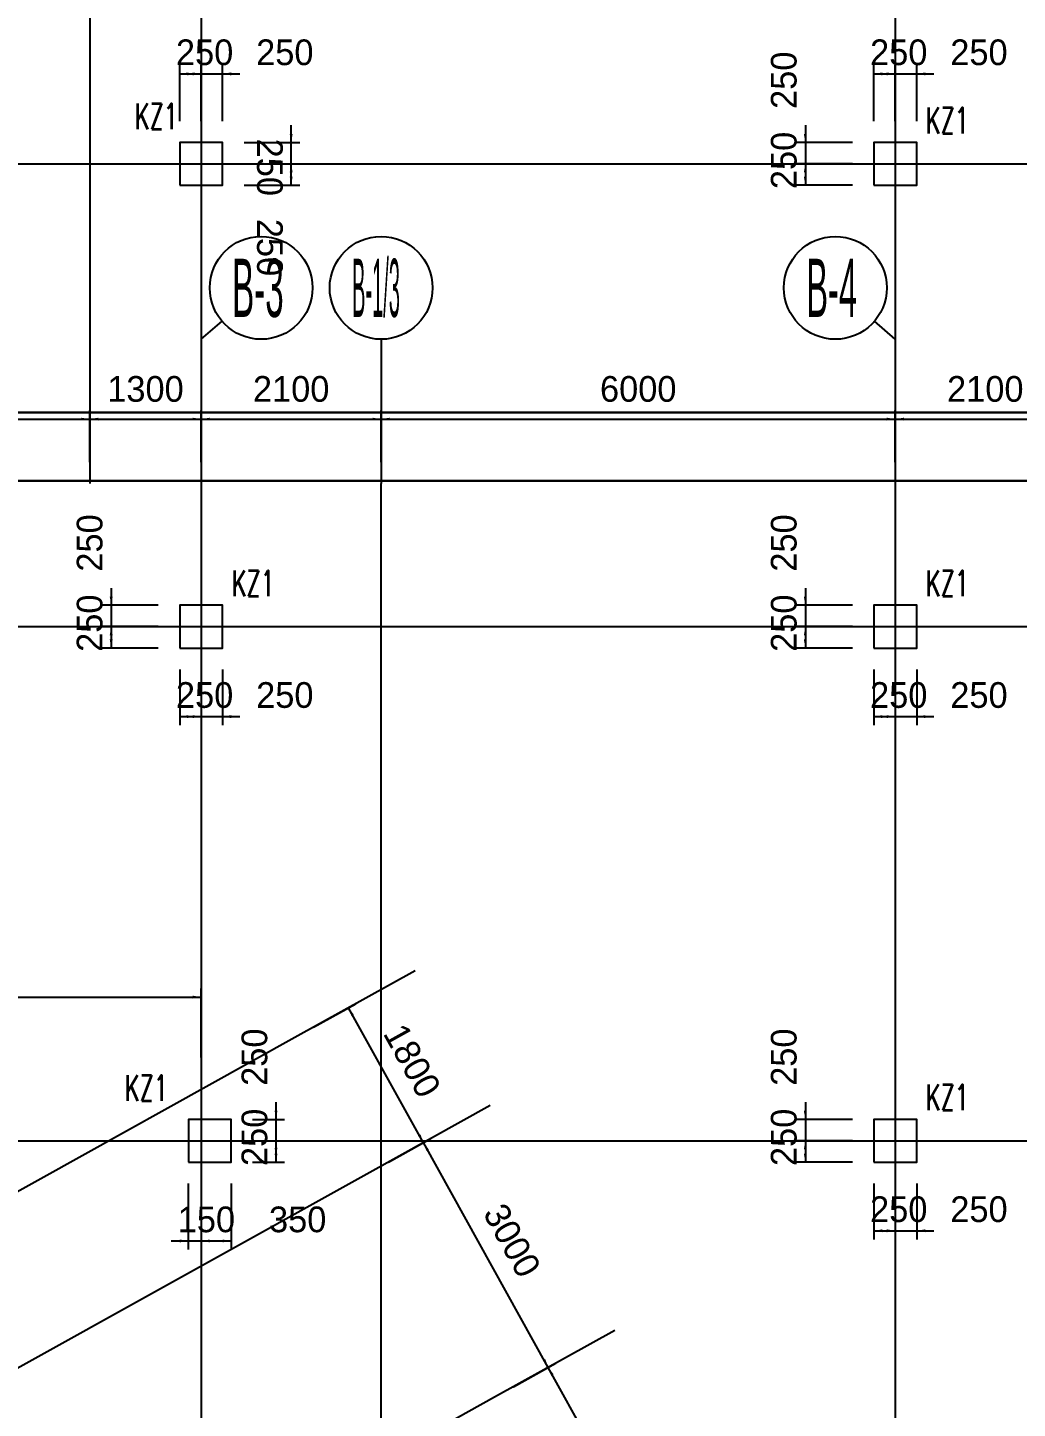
# Model space of a CAD drawing. Extents: x 387171 to 699106, y 11966 to 245688.
# Drawn here: x 506433 to 517982, y 135566 to 151678 of the extents above; entities that cross this region are included whole.
import ezdxf

# ---------------------------------------------------------------- set-up
doc = ezdxf.new("R2010")
doc.units = 0
doc.header["$LTSCALE"] = 100
doc.header["$MEASUREMENT"] = 0
for name, color, linetype in [('COLU', 7, 'Continuous'), ('DIM', 3, 'Continuous'), ('DOTE', 253, 'Continuous'), ('h后浇带', 51, 'Continuous'), ('L-AXIS', 3, 'Continuous'), ('NUM', 7, 'Continuous')]:
    doc.layers.add(name, color=color, linetype=linetype)
doc.styles.add('hztxt', font='hztxt')
doc.styles.get("Standard").update_dxf_attribs({"font": 'standard'})
doc.dimstyles.get("Standard").update_dxf_attribs({"dimtxt": 300, "dimasz": 100, "dimexe": 100, "dimexo": 250, "dimgap": 100, "dimtad": 0, "dimtoh": 1, "dimdec": 0, "dimdsep": 46, "dimcen": 0.09, "dimclrt": 7, "dimadec": 0, "dimazin": 0, "dimtfac": 1, "dimtdec": 4, "dimtofl": 0, "dimtmove": 0, "dimatfit": 3, "dimfxl": 1, "dimtolj": 1, "dimtzin": 0, "dimarcsym": 0})

# ---------------------------------------------------------------- blocks, each defined once
blk = doc.blocks.new('*D839')
at = {"layer": 'L-AXIS', "color": 0, "linetype": 'ByBlock', "lineweight": -2}
for p, q in [((510645, 138441), (511139, 138715)), ((512508, 136044), (511052, 138667)), ((512100, 135817), (512596, 136093))]:
    blk.add_line(p, q, dxfattribs=at)
for points in [[(511052, 138667), (511115, 138587), (511086, 138571)], [(512508, 136044), (512445, 136123), (512474, 136140)]]:
    blk.add_solid(points, dxfattribs=at)
at = {"layer": 'L-AXIS', "color": 7, "linetype": 'Continuous', "lineweight": -2, "insert": (512086, 137525), "char_height": 300, "width": 780, "attachment_point": 5, "rotation": 299.0454, "style": 'hztxt'}
blk.add_mtext('3000', dxfattribs=at)
blk = doc.blocks.new('*D1633')
at = {"layer": 'L-AXIS', "color": 0, "linetype": 'ByBlock', "lineweight": -2}
for p, q in [((512102, 135818), (512595, 136092)), ((514643, 132197), (512507, 136044)), ((514236, 131971), (514731, 132245))]:
    blk.add_line(p, q, dxfattribs=at)
for points in [[(512507, 136044), (512570, 135964), (512541, 135948)], [(514643, 132197), (514580, 132276), (514609, 132292)]]:
    blk.add_solid(points, dxfattribs=at)
at = {"layer": 'L-AXIS', "color": 7, "linetype": 'Continuous', "lineweight": -2, "insert": (512791, 134504), "char_height": 300, "width": 795, "attachment_point": 5, "rotation": 299.0454, "style": 'hztxt'}
blk.add_mtext('4400', dxfattribs=at)
blk = doc.blocks.new('*D973')
at = {"layer": 'L-AXIS', "color": 0, "linetype": 'ByBlock', "lineweight": -2}
for p, q in [((509770, 140014), (510264, 140288)), ((511051, 138666), (510177, 140240)), ((510644, 138440), (511138, 138715))]:
    blk.add_line(p, q, dxfattribs=at)
for points in [[(510177, 140240), (510240, 140160), (510211, 140144)], [(511051, 138666), (510988, 138746), (511017, 138762)]]:
    blk.add_solid(points, dxfattribs=at)
at = {"layer": 'L-AXIS', "color": 7, "linetype": 'Continuous', "lineweight": -2, "insert": (510920, 139623), "char_height": 300, "width": 690, "attachment_point": 5, "rotation": 299.0454, "style": 'hztxt'}
blk.add_mtext('1800', dxfattribs=at)
blk = doc.blocks.new('*D1864')
at = {"layer": 'L-AXIS', "color": 0, "linetype": 'ByBlock', "lineweight": -2}
for p, q in [((507158, 146608), (507158, 147210)), ((507158, 147110), (508458, 147110)), ((508458, 146608), (508458, 147210))]:
    blk.add_line(p, q, dxfattribs=at)
for points in [[(507158, 147110), (507258, 147126), (507258, 147093)], [(508458, 147110), (508358, 147093), (508358, 147126)]]:
    blk.add_solid(points, dxfattribs=at)
at = {"layer": 'L-AXIS', "color": 7, "linetype": 'Continuous', "lineweight": -2, "insert": (507808, 147460), "char_height": 300, "width": 690, "attachment_point": 5, "style": 'hztxt'}
blk.add_mtext('1300', dxfattribs=at)
blk = doc.blocks.new('*D864')
at = {"layer": 'L-AXIS', "color": 0, "linetype": 'ByBlock', "lineweight": -2}
for p, q in [((504008, 139659), (504008, 140465)), ((504008, 140365), (508458, 140365)), ((508458, 139659), (508458, 140465))]:
    blk.add_line(p, q, dxfattribs=at)
for points in [[(504008, 140365), (504108, 140382), (504108, 140348)], [(508458, 140365), (508358, 140348), (508358, 140382)]]:
    blk.add_solid(points, dxfattribs=at)
at = {"layer": 'L-AXIS', "color": 7, "linetype": 'Continuous', "lineweight": -2, "insert": (505796, 140721), "char_height": 300, "width": 795, "attachment_point": 5, "style": 'hztxt'}
blk.add_mtext('4450', dxfattribs=at)
blk = doc.blocks.new('*D1798')
at = {"layer": 'L-AXIS', "color": 0, "linetype": 'ByBlock', "lineweight": -2}
for p, q in [((504008, 146608), (504008, 147210)), ((504008, 147110), (507158, 147110)), ((507158, 146608), (507158, 147210))]:
    blk.add_line(p, q, dxfattribs=at)
for points in [[(504008, 147110), (504108, 147126), (504108, 147093)], [(507158, 147110), (507058, 147093), (507058, 147126)]]:
    blk.add_solid(points, dxfattribs=at)
at = {"layer": 'L-AXIS', "color": 7, "linetype": 'Continuous', "lineweight": -2, "insert": (505583, 147460), "char_height": 300, "width": 775, "attachment_point": 5, "style": 'hztxt'}
blk.add_mtext('3150', dxfattribs=at)
blk = doc.blocks.new('_AXISO')
blk.add_circle((0, 0), 0.5)
blk = doc.blocks.new('*D3649')
at = {"layer": 'L-AXIS', "color": 0, "linetype": 'ByBlock', "lineweight": -2}
for p, q in [((510558, 146608), (510558, 147210)), ((510558, 147110), (516558, 147110)), ((516558, 146608), (516558, 147210))]:
    blk.add_line(p, q, dxfattribs=at)
for points in [[(510558, 147110), (510658, 147126), (510658, 147093)], [(516558, 147110), (516458, 147093), (516458, 147126)]]:
    blk.add_solid(points, dxfattribs=at)
at = {"layer": 'L-AXIS', "color": 7, "linetype": 'Continuous', "lineweight": -2, "insert": (513558, 147460), "char_height": 300, "width": 770, "attachment_point": 5, "style": 'hztxt'}
blk.add_mtext('6000', dxfattribs=at)
blk = doc.blocks.new('*D3868')
at = {"layer": 'L-AXIS', "color": 0, "linetype": 'ByBlock', "lineweight": -2}
for p, q in [((508458, 146608), (508458, 147210)), ((508458, 147110), (510558, 147110)), ((510558, 146608), (510558, 147210))]:
    blk.add_line(p, q, dxfattribs=at)
for points in [[(508458, 147110), (508558, 147126), (508558, 147093)], [(510558, 147110), (510458, 147093), (510458, 147126)]]:
    blk.add_solid(points, dxfattribs=at)
at = {"layer": 'L-AXIS', "color": 7, "linetype": 'Continuous', "lineweight": -2, "insert": (509508, 147460), "char_height": 300, "width": 775, "attachment_point": 5, "style": 'hztxt'}
blk.add_mtext('2100', dxfattribs=at)
blk = doc.blocks.new('*D1985')
at = {"layer": 'L-AXIS', "color": 0, "linetype": 'ByBlock', "lineweight": -2}
for p, q in [((516558, 146608), (516558, 147210)), ((516558, 147110), (518658, 147110)), ((518658, 146608), (518658, 147210))]:
    blk.add_line(p, q, dxfattribs=at)
for points in [[(516558, 147110), (516658, 147126), (516658, 147093)], [(518658, 147110), (518558, 147093), (518558, 147126)]]:
    blk.add_solid(points, dxfattribs=at)
at = {"layer": 'L-AXIS', "color": 7, "linetype": 'Continuous', "lineweight": -2, "insert": (517608, 147460), "char_height": 300, "width": 775, "attachment_point": 5, "style": 'hztxt'}
blk.add_mtext('2100', dxfattribs=at)
blk = doc.blocks.new('*D1643')
at = {"layer": 'DIM', "color": 0, "linetype": 'ByBlock', "lineweight": -2}
for p, q in [((508208, 150588), (508208, 151238)), ((508208, 151138), (508458, 151138)), ((508458, 150588), (508458, 151238))]:
    blk.add_line(p, q, dxfattribs=at)
for points in [[(508208, 151138), (508308, 151155), (508308, 151121)], [(508458, 151138), (508358, 151121), (508358, 151155)]]:
    blk.add_solid(points, dxfattribs=at)
at = {"layer": 'DIM', "color": 7, "linetype": 'Continuous', "lineweight": -2, "insert": (508498, 151388), "char_height": 300, "width": 566.67, "attachment_point": 5, "style": 'hztxt'}
blk.add_mtext('250', dxfattribs=at)
blk = doc.blocks.new('*D1860')
at = {"layer": 'DIM', "color": 0, "linetype": 'ByBlock', "lineweight": -2}
for p, q in [((508258, 151138), (508908, 151138)), ((508458, 150588), (508458, 151238)), ((508708, 150588), (508708, 151238))]:
    blk.add_line(p, q, dxfattribs=at)
for points in [[(508458, 151138), (508358, 151121), (508358, 151155)], [(508708, 151138), (508808, 151155), (508808, 151121)]]:
    blk.add_solid(points, dxfattribs=at)
at = {"layer": 'DIM', "color": 7, "linetype": 'Continuous', "lineweight": -2, "insert": (509434, 151388), "char_height": 300, "width": 566.67, "attachment_point": 5, "style": 'hztxt'}
blk.add_mtext('250', dxfattribs=at)
blk = doc.blocks.new('*D2123')
at = {"layer": 'DIM', "color": 0, "linetype": 'ByBlock', "lineweight": -2}
for p, q in [((508958, 150088), (509608, 150088)), ((509508, 149838), (509508, 150088)), ((508958, 149838), (509608, 149838))]:
    blk.add_line(p, q, dxfattribs=at)
for points in [[(509508, 150088), (509525, 149988), (509491, 149988)], [(509508, 149838), (509491, 149938), (509525, 149938)]]:
    blk.add_solid(points, dxfattribs=at)
at = {"layer": 'DIM', "color": 7, "linetype": 'Continuous', "lineweight": -2, "insert": (509258, 149112), "char_height": 300, "width": 566.67, "attachment_point": 5, "rotation": 270, "style": 'hztxt'}
blk.add_mtext('250', dxfattribs=at)
blk = doc.blocks.new('*D2071')
at = {"layer": 'DIM', "color": 0, "linetype": 'ByBlock', "lineweight": -2}
for p, q in [((509508, 149888), (509508, 150538)), ((508958, 150338), (509608, 150338)), ((508958, 150088), (509608, 150088))]:
    blk.add_line(p, q, dxfattribs=at)
for points in [[(509508, 150338), (509491, 150438), (509525, 150438)], [(509508, 150088), (509525, 149988), (509491, 149988)]]:
    blk.add_solid(points, dxfattribs=at)
at = {"layer": 'DIM', "color": 7, "linetype": 'Continuous', "lineweight": -2, "insert": (509258, 150048), "char_height": 300, "width": 566.67, "attachment_point": 5, "rotation": 270, "style": 'hztxt'}
blk.add_mtext('250', dxfattribs=at)
blk = doc.blocks.new('*D3459')
at = {"layer": 'DIM', "color": 0, "linetype": 'ByBlock', "lineweight": -2}
for p, q in [((515508, 150538), (515508, 149888)), ((516058, 150338), (515408, 150338)), ((516058, 150088), (515408, 150088))]:
    blk.add_line(p, q, dxfattribs=at)
for points in [[(515508, 150338), (515491, 150438), (515525, 150438)], [(515508, 150088), (515525, 149988), (515491, 149988)]]:
    blk.add_solid(points, dxfattribs=at)
at = {"layer": 'DIM', "color": 7, "linetype": 'Continuous', "lineweight": -2, "insert": (515258, 151064), "char_height": 300, "width": 566.67, "attachment_point": 5, "rotation": 90, "style": 'hztxt'}
blk.add_mtext('250', dxfattribs=at)
blk = doc.blocks.new('*D3409')
at = {"layer": 'DIM', "color": 0, "linetype": 'ByBlock', "lineweight": -2}
for p, q in [((516058, 150088), (515408, 150088)), ((515508, 150088), (515508, 149838)), ((516058, 149838), (515408, 149838))]:
    blk.add_line(p, q, dxfattribs=at)
for points in [[(515508, 150088), (515525, 149988), (515491, 149988)], [(515508, 149838), (515491, 149938), (515525, 149938)]]:
    blk.add_solid(points, dxfattribs=at)
at = {"layer": 'DIM', "color": 7, "linetype": 'Continuous', "lineweight": -2, "insert": (515258, 150128), "char_height": 300, "width": 566.67, "attachment_point": 5, "rotation": 90, "style": 'hztxt'}
blk.add_mtext('250', dxfattribs=at)
blk = doc.blocks.new('*D3650')
at = {"layer": 'DIM', "color": 0, "linetype": 'ByBlock', "lineweight": -2}
for p, q in [((516308, 150588), (516308, 151238)), ((516308, 151138), (516558, 151138)), ((516558, 150588), (516558, 151238))]:
    blk.add_line(p, q, dxfattribs=at)
for points in [[(516308, 151138), (516408, 151155), (516408, 151121)], [(516558, 151138), (516458, 151121), (516458, 151155)]]:
    blk.add_solid(points, dxfattribs=at)
at = {"layer": 'DIM', "color": 7, "linetype": 'Continuous', "lineweight": -2, "insert": (516598, 151388), "char_height": 300, "width": 566.67, "attachment_point": 5, "style": 'hztxt'}
blk.add_mtext('250', dxfattribs=at)
blk = doc.blocks.new('*D3843')
at = {"layer": 'DIM', "color": 0, "linetype": 'ByBlock', "lineweight": -2}
for p, q in [((516358, 151138), (517008, 151138)), ((516558, 150588), (516558, 151238)), ((516808, 150588), (516808, 151238))]:
    blk.add_line(p, q, dxfattribs=at)
for points in [[(516558, 151138), (516458, 151121), (516458, 151155)], [(516808, 151138), (516908, 151155), (516908, 151121)]]:
    blk.add_solid(points, dxfattribs=at)
at = {"layer": 'DIM', "color": 7, "linetype": 'Continuous', "lineweight": -2, "insert": (517534, 151388), "char_height": 300, "width": 566.67, "attachment_point": 5, "style": 'hztxt'}
blk.add_mtext('250', dxfattribs=at)
blk = doc.blocks.new('*D2451')
at = {"layer": 'DIM', "color": 0, "linetype": 'ByBlock', "lineweight": -2}
for p, q in [((507408, 145138), (507408, 144488)), ((507958, 144938), (507308, 144938)), ((507958, 144688), (507308, 144688))]:
    blk.add_line(p, q, dxfattribs=at)
for points in [[(507408, 144938), (507391, 145038), (507425, 145038)], [(507408, 144688), (507425, 144588), (507391, 144588)]]:
    blk.add_solid(points, dxfattribs=at)
at = {"layer": 'DIM', "color": 7, "linetype": 'Continuous', "lineweight": -2, "insert": (507158, 145664), "char_height": 300, "width": 566.67, "attachment_point": 5, "rotation": 90, "style": 'hztxt'}
blk.add_mtext('250', dxfattribs=at)
blk = doc.blocks.new('*D2663')
at = {"layer": 'DIM', "color": 0, "linetype": 'ByBlock', "lineweight": -2}
for p, q in [((507958, 144688), (507308, 144688)), ((507408, 144688), (507408, 144438)), ((507958, 144438), (507308, 144438))]:
    blk.add_line(p, q, dxfattribs=at)
for points in [[(507408, 144688), (507425, 144588), (507391, 144588)], [(507408, 144438), (507391, 144538), (507425, 144538)]]:
    blk.add_solid(points, dxfattribs=at)
at = {"layer": 'DIM', "color": 7, "linetype": 'Continuous', "lineweight": -2, "insert": (507158, 144728), "char_height": 300, "width": 566.67, "attachment_point": 5, "rotation": 90, "style": 'hztxt'}
blk.add_mtext('250', dxfattribs=at)
blk = doc.blocks.new('*D2907')
at = {"layer": 'DIM', "color": 0, "linetype": 'ByBlock', "lineweight": -2}
for p, q in [((508208, 144188), (508208, 143538)), ((508458, 144188), (508458, 143538)), ((508208, 143638), (508458, 143638))]:
    blk.add_line(p, q, dxfattribs=at)
for points in [[(508208, 143638), (508308, 143655), (508308, 143621)], [(508458, 143638), (508358, 143621), (508358, 143655)]]:
    blk.add_solid(points, dxfattribs=at)
at = {"layer": 'DIM', "color": 7, "linetype": 'Continuous', "lineweight": -2, "insert": (508498, 143888), "char_height": 300, "width": 566.67, "attachment_point": 5, "style": 'hztxt'}
blk.add_mtext('250', dxfattribs=at)
blk = doc.blocks.new('*D2847')
at = {"layer": 'DIM', "color": 0, "linetype": 'ByBlock', "lineweight": -2}
for p, q in [((508458, 144188), (508458, 143538)), ((508708, 144188), (508708, 143538)), ((508258, 143638), (508908, 143638))]:
    blk.add_line(p, q, dxfattribs=at)
for points in [[(508458, 143638), (508358, 143621), (508358, 143655)], [(508708, 143638), (508808, 143655), (508808, 143621)]]:
    blk.add_solid(points, dxfattribs=at)
at = {"layer": 'DIM', "color": 7, "linetype": 'Continuous', "lineweight": -2, "insert": (509434, 143888), "char_height": 300, "width": 566.67, "attachment_point": 5, "style": 'hztxt'}
blk.add_mtext('250', dxfattribs=at)
blk = doc.blocks.new('*D3094')
at = {"layer": 'DIM', "color": 0, "linetype": 'ByBlock', "lineweight": -2}
for p, q in [((515508, 145138), (515508, 144488)), ((516058, 144938), (515408, 144938)), ((516058, 144688), (515408, 144688))]:
    blk.add_line(p, q, dxfattribs=at)
for points in [[(515508, 144938), (515491, 145038), (515525, 145038)], [(515508, 144688), (515525, 144588), (515491, 144588)]]:
    blk.add_solid(points, dxfattribs=at)
at = {"layer": 'DIM', "color": 7, "linetype": 'Continuous', "lineweight": -2, "insert": (515258, 145664), "char_height": 300, "width": 566.67, "attachment_point": 5, "rotation": 90, "style": 'hztxt'}
blk.add_mtext('250', dxfattribs=at)
blk = doc.blocks.new('*D1083')
at = {"layer": 'DIM', "color": 0, "linetype": 'ByBlock', "lineweight": -2}
for p, q in [((516058, 144688), (515408, 144688)), ((515508, 144688), (515508, 144438)), ((516058, 144438), (515408, 144438))]:
    blk.add_line(p, q, dxfattribs=at)
for points in [[(515508, 144688), (515525, 144588), (515491, 144588)], [(515508, 144438), (515491, 144538), (515525, 144538)]]:
    blk.add_solid(points, dxfattribs=at)
at = {"layer": 'DIM', "color": 7, "linetype": 'Continuous', "lineweight": -2, "insert": (515258, 144728), "char_height": 300, "width": 566.67, "attachment_point": 5, "rotation": 90, "style": 'hztxt'}
blk.add_mtext('250', dxfattribs=at)
blk = doc.blocks.new('*D1642')
at = {"layer": 'DIM', "color": 0, "linetype": 'ByBlock', "lineweight": -2}
for p, q in [((516308, 144188), (516308, 143538)), ((516558, 144188), (516558, 143538)), ((516308, 143638), (516558, 143638))]:
    blk.add_line(p, q, dxfattribs=at)
for points in [[(516308, 143638), (516408, 143655), (516408, 143621)], [(516558, 143638), (516458, 143621), (516458, 143655)]]:
    blk.add_solid(points, dxfattribs=at)
at = {"layer": 'DIM', "color": 7, "linetype": 'Continuous', "lineweight": -2, "insert": (516598, 143888), "char_height": 300, "width": 566.67, "attachment_point": 5, "style": 'hztxt'}
blk.add_mtext('250', dxfattribs=at)
blk = doc.blocks.new('*D1859')
at = {"layer": 'DIM', "color": 0, "linetype": 'ByBlock', "lineweight": -2}
for p, q in [((516558, 144188), (516558, 143538)), ((516808, 144188), (516808, 143538)), ((516358, 143638), (517008, 143638))]:
    blk.add_line(p, q, dxfattribs=at)
for points in [[(516558, 143638), (516458, 143621), (516458, 143655)], [(516808, 143638), (516908, 143655), (516908, 143621)]]:
    blk.add_solid(points, dxfattribs=at)
at = {"layer": 'DIM', "color": 7, "linetype": 'Continuous', "lineweight": -2, "insert": (517534, 143888), "char_height": 300, "width": 566.67, "attachment_point": 5, "style": 'hztxt'}
blk.add_mtext('250', dxfattribs=at)
blk = doc.blocks.new('*D2686')
at = {"layer": 'DIM', "color": 0, "linetype": 'ByBlock', "lineweight": -2}
for p, q in [((509331, 139138), (509331, 138488)), ((509058, 138938), (509431, 138938)), ((509058, 138688), (509431, 138688))]:
    blk.add_line(p, q, dxfattribs=at)
for points in [[(509331, 138938), (509315, 139038), (509348, 139038)], [(509331, 138688), (509348, 138588), (509315, 138588)]]:
    blk.add_solid(points, dxfattribs=at)
at = {"layer": 'DIM', "color": 7, "linetype": 'Continuous', "lineweight": -2, "insert": (509081, 139664), "char_height": 300, "width": 566.67, "attachment_point": 5, "rotation": 90, "style": 'hztxt'}
blk.add_mtext('250', dxfattribs=at)
blk = doc.blocks.new('*D2890')
at = {"layer": 'DIM', "color": 0, "linetype": 'ByBlock', "lineweight": -2}
for p, q in [((509058, 138688), (509431, 138688)), ((509331, 138688), (509331, 138438)), ((509058, 138438), (509431, 138438))]:
    blk.add_line(p, q, dxfattribs=at)
for points in [[(509331, 138688), (509348, 138588), (509315, 138588)], [(509331, 138438), (509315, 138538), (509348, 138538)]]:
    blk.add_solid(points, dxfattribs=at)
at = {"layer": 'DIM', "color": 7, "linetype": 'Continuous', "lineweight": -2, "insert": (509081, 138728), "char_height": 300, "width": 566.67, "attachment_point": 5, "rotation": 90, "style": 'hztxt'}
blk.add_mtext('250', dxfattribs=at)
blk = doc.blocks.new('*D2866')
at = {"layer": 'DIM', "color": 0, "linetype": 'ByBlock', "lineweight": -2}
for p, q in [((508308, 138188), (508308, 137419)), ((508458, 138188), (508458, 137419)), ((508108, 137519), (508658, 137519))]:
    blk.add_line(p, q, dxfattribs=at)
for points in [[(508308, 137519), (508208, 137503), (508208, 137536)], [(508458, 137519), (508558, 137536), (508558, 137503)]]:
    blk.add_solid(points, dxfattribs=at)
at = {"layer": 'DIM', "color": 7, "linetype": 'Continuous', "lineweight": -2, "insert": (508519, 137769), "char_height": 300, "width": 476.67, "attachment_point": 5, "style": 'hztxt'}
blk.add_mtext('150', dxfattribs=at)
blk = doc.blocks.new('*D3080')
at = {"layer": 'DIM', "color": 0, "linetype": 'ByBlock', "lineweight": -2}
for p, q in [((508458, 138188), (508458, 137419)), ((508808, 138188), (508808, 137419)), ((508458, 137519), (508808, 137519))]:
    blk.add_line(p, q, dxfattribs=at)
for points in [[(508458, 137519), (508558, 137536), (508558, 137503)], [(508808, 137519), (508708, 137503), (508708, 137536)]]:
    blk.add_solid(points, dxfattribs=at)
at = {"layer": 'DIM', "color": 7, "linetype": 'Continuous', "lineweight": -2, "insert": (509584, 137769), "char_height": 300, "width": 566.67, "attachment_point": 5, "style": 'hztxt'}
blk.add_mtext('350', dxfattribs=at)
blk = doc.blocks.new('*D2086')
at = {"layer": 'DIM', "color": 0, "linetype": 'ByBlock', "lineweight": -2}
for p, q in [((515508, 139138), (515508, 138488)), ((516058, 138938), (515408, 138938)), ((516058, 138688), (515408, 138688))]:
    blk.add_line(p, q, dxfattribs=at)
for points in [[(515508, 138938), (515491, 139038), (515525, 139038)], [(515508, 138688), (515525, 138588), (515491, 138588)]]:
    blk.add_solid(points, dxfattribs=at)
at = {"layer": 'DIM', "color": 7, "linetype": 'Continuous', "lineweight": -2, "insert": (515258, 139664), "char_height": 300, "width": 566.67, "attachment_point": 5, "rotation": 90, "style": 'hztxt'}
blk.add_mtext('250', dxfattribs=at)
blk = doc.blocks.new('*D96')
at = {"layer": 'DIM', "color": 0, "linetype": 'ByBlock', "lineweight": -2}
for p, q in [((516058, 138688), (515408, 138688)), ((515508, 138688), (515508, 138438)), ((516058, 138438), (515408, 138438))]:
    blk.add_line(p, q, dxfattribs=at)
for points in [[(515508, 138688), (515525, 138588), (515491, 138588)], [(515508, 138438), (515491, 138538), (515525, 138538)]]:
    blk.add_solid(points, dxfattribs=at)
at = {"layer": 'DIM', "color": 7, "linetype": 'Continuous', "lineweight": -2, "insert": (515258, 138728), "char_height": 300, "width": 566.67, "attachment_point": 5, "rotation": 90, "style": 'hztxt'}
blk.add_mtext('250', dxfattribs=at)
blk = doc.blocks.new('*D1124')
at = {"layer": 'DIM', "color": 0, "linetype": 'ByBlock', "lineweight": -2}
for p, q in [((516308, 138188), (516308, 137538)), ((516558, 138188), (516558, 137538)), ((516308, 137638), (516558, 137638))]:
    blk.add_line(p, q, dxfattribs=at)
for points in [[(516308, 137638), (516408, 137655), (516408, 137621)], [(516558, 137638), (516458, 137621), (516458, 137655)]]:
    blk.add_solid(points, dxfattribs=at)
at = {"layer": 'DIM', "color": 7, "linetype": 'Continuous', "lineweight": -2, "insert": (516598, 137888), "char_height": 300, "width": 566.67, "attachment_point": 5, "style": 'hztxt'}
blk.add_mtext('250', dxfattribs=at)
blk = doc.blocks.new('*D1385')
at = {"layer": 'DIM', "color": 0, "linetype": 'ByBlock', "lineweight": -2}
for p, q in [((516558, 138188), (516558, 137538)), ((516808, 138188), (516808, 137538)), ((516358, 137638), (517008, 137638))]:
    blk.add_line(p, q, dxfattribs=at)
for points in [[(516558, 137638), (516458, 137621), (516458, 137655)], [(516808, 137638), (516908, 137655), (516908, 137621)]]:
    blk.add_solid(points, dxfattribs=at)
at = {"layer": 'DIM', "color": 7, "linetype": 'Continuous', "lineweight": -2, "insert": (517534, 137888), "char_height": 300, "width": 566.67, "attachment_point": 5, "style": 'hztxt'}
blk.add_mtext('250', dxfattribs=at)
blk = doc.blocks.new('后浇带现场')
at = {"color": 6, "lineweight": 30}
for points in [[(662200, 674230), (718557, 674230), (718557, 624270), (707583, 624270), (707286, 620897), (700215, 616964), (698139, 620873), (664797, 619534)], [(662200, 673430), (717757, 673430), (717757, 625070), (706851, 625070), (706526, 621390), (700538, 618060), (698609, 621692), (664765, 620333)]]:
    blk.add_lwpolyline(points, dxfattribs=at)
at = {"layer": 'h后浇带', "color": 1}
for p, q in [((662168, 674230), (787754, 674230)), ((662200, 673430), (787536, 673430))]:
    blk.add_line(p, q, dxfattribs=at)

msp = doc.modelspace()

# ---------------------------------------------------------------- linework, layer by layer
at = {"layer": 'COLU'}
for points in [[(508208.1, 149837.9), (508708.1, 149837.9), (508708.1, 150337.9), (508208.1, 150337.9)], [(516308.1, 149837.9), (516808.1, 149837.9), (516808.1, 150337.9), (516308.1, 150337.9)], [(508208.1, 144437.9), (508708.1, 144437.9), (508708.1, 144937.9), (508208.1, 144937.9)], [(516308.1, 144437.9), (516808.1, 144437.9), (516808.1, 144937.9), (516308.1, 144937.9)], [(508308.1, 138437.9), (508808.1, 138437.9), (508808.1, 138937.9), (508308.1, 138937.9)], [(516308.1, 138437.9), (516808.1, 138437.9), (516808.1, 138937.9), (516308.1, 138937.9)]]:
    msp.add_lwpolyline(points, close=True, dxfattribs=at)
at = {"layer": 'DOTE'}
for p, q in [((507158.1, 161487.9), (507158.1, 146357.9)), ((516558.1, 161487.9), (516558.1, 121887.9)), ((508458.1, 155487.9), (508458.1, 133287.9)), ((491246.2, 150087.9), (605563.5, 150087.9)), ((510558.1, 127887.9), (510558.1, 146357.9)), ((491462.9, 144687.9), (604647.2, 144687.9)), ((509551.1, 139892.3), (485532.5, 126553.7)), ((491703.8, 138687.9), (593508.1, 138687.9)), ((510425, 138318.7), (499765.7, 132399.1)), ((511881.5, 135696), (501222.2, 129776.4))]:
    msp.add_line(p, q, dxfattribs=at)
at = {"layer": 'L-AXIS'}
for p, q in [((508458.1, 148041.3), (508702.5, 148250.8)), ((516558.1, 148041.3), (516313.6, 148250.8)), ((507158.1, 148041.3), (507158.1, 146357.9)), ((508458.1, 148041.3), (508458.1, 146357.9)), ((510558.1, 148041.3), (510558.1, 146357.9)), ((516558.1, 148041.3), (516558.1, 146357.9)), ((510955.1, 140672.1), (509551.1, 139892.3)), ((511829, 139098.4), (510425, 138318.7)), ((513285.5, 136475.7), (511881.5, 135696))]:
    msp.add_line(p, q, dxfattribs=at)

# ---------------------------------------------------------------- block references
at = {"color": 3, "lineweight": 30}
msp.add_blockref('后浇带现场', (-182998.7, -527042.1), dxfattribs=at)
at = {"layer": 'L-AXIS'}
ref = msp.add_blockref('_AXISO', (509158.1, 148641.3), dxfattribs=dict(at, xscale=1199.999999999997, yscale=1200, rotation=359.9996457873818))
ref.add_attrib('A', 'B-3', (508818.7, 148301.9), dxfattribs={"height": 678.82, "style": 'hztxt', "width": 0.42623})
ref = msp.add_blockref('_AXISO', (510558.1, 148641.3), dxfattribs=dict(at, xscale=1199.999999999997, yscale=1200, rotation=359.9996457873818))
ref.add_attrib('A', 'B-1/3', (510218.7, 148301.9), dxfattribs={"height": 678.82, "style": 'hztxt', "width": 0.257426})
ref = msp.add_blockref('_AXISO', (515858.1, 148641.3), dxfattribs=dict(at, xscale=1199.999999999997, yscale=1200, rotation=359.9996457873818))
ref.add_attrib('A', 'B-4', (515518.7, 148301.9), dxfattribs={"height": 678.82, "style": 'hztxt', "width": 0.419355})

# ---------------------------------------------------------------- texts
at = {"layer": 'NUM', "color": 200, "width": 0.7}
for p in [(507683.8, 150492.1), (516914.1, 150444), (508814.1, 145044), (516914.1, 145044), (507566.9, 139155.2), (516914.1, 139044)]:
    msp.add_text('KZ1', height=300, dxfattribs=at).set_placement(p)

# ---------------------------------------------------------------- dimensions: what is measured, and where the dimension line sits
at = {"layer": 'DIM', "color": 200}
for p1, p2, distance, picture, middle in [((508208.1, 150337.9), (508458.1, 150337.9), 800, '*D1643', (507990, 151387.9)), ((508458.1, 150337.9), (508708.1, 150337.9), 800, '*D1860', (508926.1, 151387.9)), ((516308.1, 150337.9), (516558.1, 150337.9), 800, '*D3650', (516090, 151387.9)), ((516558.1, 150337.9), (516808.1, 150337.9), 800, '*D3843', (517026.1, 151387.9)), ((516308.1, 150337.9), (516308.1, 150087.9), -800, '*D3459', (515258.1, 150556)), ((508708.1, 150087.9), (508708.1, 150337.9), -800, '*D2071', (509258.1, 150556)), ((516308.1, 150087.9), (516308.1, 149837.9), -800, '*D3409', (515258.1, 149619.9)), ((508708.1, 149837.9), (508708.1, 150087.9), -800, '*D2123', (509258.1, 149619.9)), ((508208.1, 144937.9), (508208.1, 144687.9), -800, '*D2451', (507158.1, 145156)), ((516308.1, 144937.9), (516308.1, 144687.9), -800, '*D3094', (515258.1, 145156)), ((508208.1, 144687.9), (508208.1, 144437.9), -800, '*D2663', (507158.1, 144219.9)), ((516308.1, 144687.9), (516308.1, 144437.9), -800, '*D1083', (515258.1, 144219.9)), ((508208.1, 144437.9), (508458.1, 144437.9), -800, '*D2907', (507990, 143887.9)), ((508458.1, 144437.9), (508708.1, 144437.9), -800, '*D2847', (508926.1, 143887.9)), ((516308.1, 144437.9), (516558.1, 144437.9), -800, '*D1642', (516090, 143887.9)), ((516558.1, 144437.9), (516808.1, 144437.9), -800, '*D1859', (517026.1, 143887.9)), ((508808.1, 138937.9), (508808.1, 138687.9), 523.3, '*D2686', (509081.3, 139156)), ((516308.1, 138937.9), (516308.1, 138687.9), -800, '*D2086', (515258.1, 139156)), ((508808.1, 138687.9), (508808.1, 138437.9), 523.3, '*D2890', (509081.3, 138219.9)), ((516308.1, 138687.9), (516308.1, 138437.9), -800, '*D96', (515258.1, 138219.9)), ((508308.1, 138437.9), (508458.1, 138437.9), -918.7, '*D2866', (508106.1, 137769.3)), ((508458.1, 138437.9), (508808.1, 138437.9), -918.7, '*D3080', (509026.1, 137769.3)), ((516308.1, 138437.9), (516558.1, 138437.9), -800, '*D1124', (516090, 137887.9)), ((516558.1, 138437.9), (516808.1, 138437.9), -800, '*D1385', (517026.1, 137887.9))]:
    dim = msp.add_aligned_dim(p1=p1, p2=p2, distance=distance, dimstyle='Standard', dxfattribs=at)
    dim.commit()
    dim.dimension.update_dxf_attribs({"geometry": picture, "text_midpoint": middle})
at = {"layer": 'L-AXIS'}
for base, p1, p2, picture, middle in [((507158.1, 147109.6), (504008.1, 146357.9), (507158.1, 146357.9), '*D1798', (505583.1, 147459.6)), ((508458.1, 147109.6), (507158.1, 146357.9), (508458.1, 146357.9), '*D1864', (507808.1, 147459.6)), ((510558.1, 147109.6), (508458.1, 146357.9), (510558.1, 146357.9), '*D3868', (509508.1, 147459.6)), ((516558.1, 147109.6), (510558.1, 146357.9), (516558.1, 146357.9), '*D3649', (513558.1, 147459.6)), ((518658.1, 147109.6), (516558.1, 146357.9), (518658.1, 146357.9), '*D1985', (517608.1, 147459.6)), ((508458.1, 140365), (504008.1, 139409.1), (508458.1, 139409.1), '*D864', (505795.6, 140721.4))]:
    dim = msp.add_linear_dim(base=base, p1=p1, p2=p2, dimstyle='Standard', dxfattribs=at)
    dim.commit()
    dim.dimension.update_dxf_attribs({"geometry": picture, "text_midpoint": middle})
for base, p1, p2, picture, middle in [((510176.8, 140239.8), (510425, 138318.7), (509551.1, 139892.3), '*D973', (510919.8, 139622.9)), ((511051.7, 138666.8), (511881.5, 135696), (510426, 138319.3), '*D839', (512086, 137525.3)), ((512507.2, 136043.5), (514017.7, 131849.4), (511883.1, 135696.9), '*D1633', (512790.6, 134504.3))]:
    dim = msp.add_linear_dim(base=base, p1=p1, p2=p2, angle=119.04537, dimstyle='Standard', dxfattribs=at)
    dim.commit()
    dim.dimension.update_dxf_attribs({"geometry": picture, "text_midpoint": middle})

doc.saveas('drawing.dxf')
